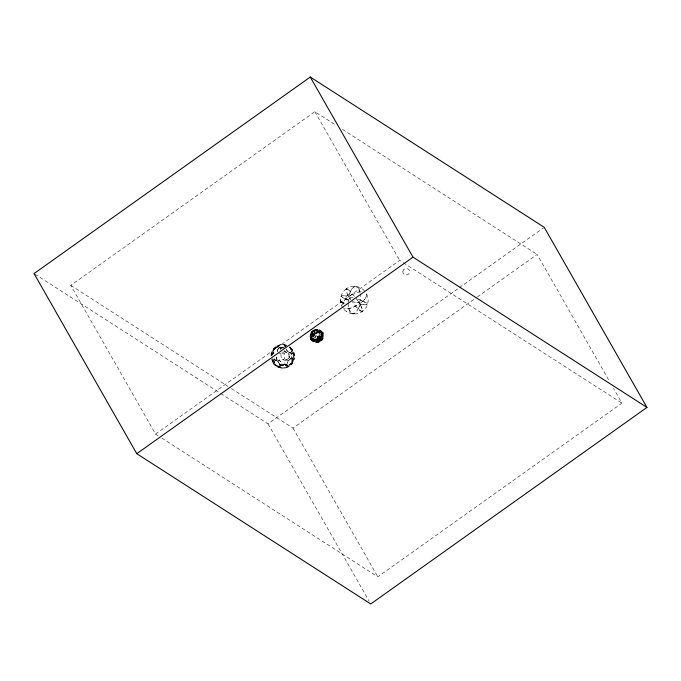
<?xml version="1.0" encoding="UTF-8"?>
<svg xmlns="http://www.w3.org/2000/svg" width="681" height="681" viewBox="0 0 681 681"><rect width="100%" height="100%" fill="white"/><g stroke="black" fill="none" stroke-linecap="round" stroke-linejoin="round"><path stroke-width="0.51" stroke-dasharray="3.4 2.55" d="M289.783 352.537L291.162 353.396L291.638 358.053L288.233 360.734L286.82 364.701L282.096 365.135L280.964 365.944M290.361 359.185L291.57 358.061L291.562 356.189M284.088 368.098L285.926 367.749L287.637 365.816L291.374 363.16L292.464 363.075L294.235 358.836L294.235 355.354L292.013 363.254M348.076 301.811L348.093 301.368M272.494 355.022L273.915 349.438L276.001 347.778L277.567 346.833L280.725 348.161L283.517 347.71M289.374 347.429L290.14 347.897L293.571 355.354L291.374 363.16M341.028 302.458L340.772 300.891M340.789 299.759L340.543 300.261M340.679 301.394L340.662 301.13M341.385 302.79L341.079 300.985M270.953 355.201C271.021 350.613 274.188 348.698 277.754 346.91C279.414 344.033 283.841 344.356 286.429 345.71M348.119 301.368L349.472 298.031L349.149 298.312M292.038 361.1L292.14 359.245L289.178 357.993L285.433 360.658L284.632 364.641L280.053 365.05L277.967 361.322L276.282 360.564L277.141 360.973M364.488 290.855C360.104 285.671 351.643 284.786 346.203 288.846C345.02 290.208 349.455 297.529 347.344 293.766M362.556 310.425L362.403 311.447C355.984 316.316 346.042 313.856 342.168 306.935M276.35 360.598L274.162 359.321L273.915 357.474L274.23 359.33C269.421 361.679 277.788 369.792 280.053 364.982L284.667 364.565L287.825 365.893L291.477 363.296L291.902 361.773M273.353 351.634L273.166 353.379L274.29 353.941M271.012 355.933L271.762 353.49L273.328 354.392M271.259 355.771L273.456 349.438M280.3 350.008L280.759 348.085L282.572 347.846M291.885 361.858L292.055 360.998M291.57 358.061C296.184 362.93 294.703 347.514 291.162 353.396M271.344 354.512L271.157 355.227M294.047 358.215L294.235 357.499M289.757 359.679L288.233 360.734L286.803 364.624L285.918 364.871L286.82 364.701C289.868 367.944 293.715 362.173 293.468 359.287M271.157 353.89L271.361 353.15M294.03 359.577L294.235 358.836M273.549 351.047L274.017 349.574M277.15 351.881L277.652 350.238M310.757 334.082L310.953 333.435M322.683 338.525L322.871 337.878M341.913 305.275L343.965 301.045M366.055 297.035L366.693 295.026L366.446 293.358M349.651 293.63L350.17 291.902M358.444 308.391L359.687 305.582M277.38 351.141C276.971 347.863 281.832 346.306 283.5 348.331M277.925 349.54L278.58 348.102L279.491 347.863L278.606 348.008C275.507 344.807 271.685 350.519 271.923 353.448M350.136 292.047L352.222 288.412M358.47 308.246L356.384 311.881L353.609 313.864M272.323 355.15L273.243 353.482M349.625 293.605L349.268 294.294M341.028 296.371L342.194 295.699L344.756 295.877M367.578 303.93L366.369 304.577M341.283 295.98L342.373 297.376M281.594 352.818L284.096 354.077L284.505 358.742L280.759 361.407L276.622 359.398L273.856 361.27L275.252 364.829L278.427 366.472L279.389 366.761L282.189 365.042L284.105 365.084M284.36 350.519L284.624 351.328L288.795 353.337L291.485 351.702L291.059 349.915M359.074 306.484L359.364 306.033M311.626 332.354L313.762 330.379L315.916 329.664M322.002 339.606L320.581 341.138L317.721 342.296M359.985 303.615L364.693 299.248L366.097 297.035M346.944 310.885L346.382 311.438M272.8 360.709L272.579 360.99C274.511 366.736 282.419 369.749 287.705 366.684C299.385 357.576 287.28 369.655 283.228 368.174M292.592 352.026C293.196 350.255 291.085 347.914 289.527 347.021M351.958 288.804L353.601 287.161L355.652 286.36M348.919 294.711L349.251 294.269M286.914 366.94L287.637 365.816L286.514 365.476M283.287 347.591L278.58 348.102M343.914 301.053L348.655 296.695M362.547 301.504L364.65 299.248M273.047 349.523L279.406 345.25L275.814 346.646L273.379 348.961L273.592 349.438M359.159 302.27L360.334 300.364L360.385 294.132M348.902 294.686L348.153 295.316L348.732 296.397M359.713 305.607L360.453 304.986L359.9 303.93L360.436 304.96M284.096 354.077C284.735 351.09 291.323 352.256 287.425 351.405L286.216 349.021M285.501 351.677L284.624 351.328L280.887 353.984L281.296 358.649L277.967 361.322L276.282 360.564M288.489 358.564L289.195 357.985L289.042 355.184L288.795 353.337L287.995 352.886M312.783 330.455C310.213 332.311 309.268 336.031 310.664 338.891M320.359 337.359L322.411 334.958L322.079 332.737C317.942 331.664 311.736 334.899 311.472 339.385L313.924 340.279L318.189 338.866L318.887 339.334M320.547 337.478L321.083 337.044A6.793 2.979 -29.7 0 0 319.883 332.158A6.793 2.979 -29.7 0 0 311.004 338.483A6.793 2.979 -29.7 0 0 318.282 339.044L319.014 338.729A1.132 0.936 -39.3 0 0 320.044 338.619A1.132 0.877 -63.1 0 0 320.555 337.597L320.811 337.648M286.718 366.999L285.986 367.485L288.123 366.591L288.386 365.714M278.682 366.421C278.112 367.621 281.423 368.242 282.479 368.208M158.256 435.797L155.574 434.078L70.756 285.373L314.869 111.675L336.295 125.432M346.237 288.897C340.594 292.694 338.917 300.815 342.058 306.756M155.574 434.078L399.687 260.38L402.369 262.1M362.369 311.396L360.521 310.868L356.938 307.65M220.67 393.456L267.999 423.854L458.492 288.31M459.36 287.688L543.353 227.931M231.421 388.57L293.009 428.136L476.521 297.554M477.39 296.942L537.122 254.439L609.299 380.977M161.823 438.087L377.827 576.841L621.94 403.143L613.513 388.366M344.629 295.852L346.323 296.141L348 295.46M360.641 304.85L361.415 304.398M283.764 347.25L284.317 346.867M283.875 347.165L284.428 346.791M351.796 294.711L348.808 296.55L349.532 297.716M353.584 307.148L359.772 303.726L359.083 302.577L359.798 303.743M318.751 338.116L317.874 338.329A6.793 2.979 -29.7 0 1 310.596 337.767A6.793 2.979 -29.7 0 1 319.474 331.451A6.793 2.979 -29.7 0 1 320.674 336.337L320.138 336.772A1.141 1.004 -57.3 0 0 318.648 337.938L318.768 338.278M318.776 338.474L318.333 339.155A7.082 3.107 -29.7 0 1 310.74 338.568A7.082 3.107 -29.7 0 1 320.002 331.987L319.1 330.847A6.393 4.214 85.6 0 0 313.967 330.983A6.393 4.869 25.4 0 0 310.825 336.031L312.298 338.61A6.393 4.869 25.4 0 0 319.661 340.968A6.393 4.869 25.4 0 0 322.811 335.929L321.338 333.341A6.393 4.869 25.4 0 0 313.967 330.983L313.762 330.379L319.661 340.968A6.393 4.214 85.6 0 1 314.537 341.113L313.064 338.534A6.393 4.214 85.6 0 1 313.967 330.983A6.393 5.082 -80.1 0 1 320.198 330.881L321.67 333.469A6.393 5.082 -80.1 0 1 319.661 340.968A6.393 5.082 -80.1 0 1 313.439 341.079L311.966 338.491A6.393 5.082 -80.1 0 1 313.967 330.983A6.393 3.056 75.7 0 1 317.797 331.068L319.27 333.656A6.393 3.056 75.7 0 1 319.661 340.968A6.393 3.056 75.7 0 1 315.839 340.892L314.367 338.304A6.393 3.056 75.7 0 1 313.967 330.983A6.393 5.601 -57.3 0 1 321.015 331.179L321.492 331.715A6.393 5.746 -24.9 0 0 313.967 330.983A6.393 3.916 38.1 0 0 311.447 335.043L312.92 337.631A6.393 3.916 38.1 0 0 319.661 340.968A6.393 3.916 38.1 0 0 322.19 336.908L320.717 334.328A6.393 3.916 38.1 0 0 313.967 330.983A6.393 5.491 5.4 0 0 310.562 336.916L311.217 339.053L312.622 340.781A6.393 5.601 -57.3 0 0 319.661 340.968A6.393 5.491 5.4 0 0 323.075 335.035L322.419 332.898L321.015 331.179M293.571 355.354C295.784 353.439 291.791 347.25 288.506 347.097M275.814 346.646L277.397 345.701M287.995 367.025L289.57 366.08M350.553 299.393L349.634 297.895L350.025 297.708M358.044 300.891L356.503 298.67L358.981 302.398L355.448 302.517M358.981 302.398L358.078 302.764M353.609 287.212L354.988 286.488M355.005 313.081L352.954 313.932M284.973 346.459L286.003 345.965M347.642 295.673L346.288 296.124M284.871 346.544L285.884 345.897L283.824 344.543M280.521 366.191L279.465 366.676L275.328 364.667L272.477 358.887M351.779 294.694L358.223 292.089M356.81 305.582L350.392 308.212L344.986 308.629M313.541 329.979C316.563 328.259 320.777 329.366 322.564 332.354M318.665 339.198A1.685 1.405 -39.3 0 0 319.866 339.232L320.572 338.729A1.685 1.311 -63.1 0 0 321.04 337.512L320.087 336.056A1.685 1.507 -79.6 0 0 318.912 336.031L318.214 336.533A1.685 1.592 -46.1 0 0 317.721 337.742L316.307 338.849L313.524 339.564L311.064 338.67C311.328 334.184 317.533 330.949 321.67 332.022L322.275 333.332L320.41 336.278L320.853 337.393A1.685 1.311 -63.1 0 1 320.393 338.61L319.687 339.112A1.685 1.405 -39.3 0 1 318.487 339.078M275.328 364.667L274.749 364.846M292.345 363.203L291.8 363.288M350.008 297.691L353.167 297.776M292.14 359.245L293.741 355.337L291.485 351.702M361.381 304.381L362.326 304.177M340.543 300.457L340.653 301.249M342.688 302.441L343.547 303.615M342.977 302.594L343.164 303.862M343.658 302.815L343.871 304.245M344.39 302.985L344.952 303.309M290.455 347.923L292.14 350.162L294.235 355.371M286.803 364.624L284.99 364.939M358.215 292.115L361.151 291.579M350.4 308.178L345.02 308.595L343.19 307.923M280.759 348.085L281.755 347.923M284.632 364.641L283.628 364.803M281.304 344.629C279.959 344.126 276.248 346.893 278.878 347.25M366.659 304.577L363.858 304.416M282.36 368.2L283.347 368.174M282.24 365.11L283.253 365.101L282.24 365.11L280.759 361.407L279.891 361.049M274.928 364.803L273.132 363.288L271.532 360.206M317.014 329.638L317.814 329.664M315.822 342.296L316.622 342.322M355.278 286.343L358.044 287.722L360.121 292.975M352.545 313.847L353.345 313.89L351.515 313.396M273.898 361.032L272.306 358.836M363.986 304.45L362.479 304.16M355.456 302.526L351.566 301.3M358.172 299.368C357.372 298.235 369.553 304.577 367.05 303.522M281.568 368.183L279.465 366.676L281.372 367.893L277.388 367.016L274.792 364.803M286.897 345.241L284.02 344.833L285.918 346.059M319.083 330.072L319.815 330.336M313.822 341.624L314.554 341.888M340.875 302.117L340.551 300.355M345.122 298.831L349.438 300.559L343.488 298.031M361.1 300.474L363.45 301.462M277.005 347.021C277.627 344.433 283.654 343.675 286.284 345.437M285.433 360.658L281.296 358.649M342.415 302.338L342.586 302.756L341.871 302.526L341.7 301.53M347.855 289.272L346.016 288.982L347.889 289.314L349.693 290.676M279.355 347.446L280.087 347.812L279.474 347.506M285.918 365.22L285.296 364.922L286.037 365.28M288.25 351.754L289.11 352.171M364.012 301.734L365.076 302.253M344.603 298.567L342.33 297.359M360.615 310.928L361.849 311.523C368.353 308.152 370.311 297.861 365.416 292.362M288.233 360.734L284.505 358.742M279.968 347.744L280.725 348.161M285.424 364.982L284.667 364.565M289.033 352.128L291.23 353.405L291.519 355.252M279.329 353.133L280.887 353.984M277.397 359.84L276.597 359.398L276.222 355.669M275.601 360.198L274.23 359.33M289.34 347.123L290.727 348.085L289.902 346.893M342.543 129.45L537.122 254.439M403.263 262.67L621.94 403.143M320.496 336.312L320.274 336.176A1.685 1.507 -79.6 0 0 319.1 336.15L318.393 336.652A1.685 1.592 -46.1 0 0 317.908 337.861L318.368 338.985M318.487 337.946L318.47 337.827A1.132 1.064 -46.1 0 1 319.031 336.831A1.132 1.004 -79.6 0 1 320.053 336.703L320.794 337.487M320.598 337.172L320.828 337.767A1.141 1.004 -57.3 0 1 319.244 338.891L318.606 338.023L317.925 338.448A7.082 3.107 -29.7 0 1 310.34 337.861A7.082 3.107 -29.7 0 1 319.593 331.272A7.082 3.107 -29.7 0 1 320.853 336.363L320.257 336.84A1.141 1.004 -57.3 0 0 318.742 337.997M70.756 285.373L227.846 386.28M34.944 274.154L219.776 392.877M320.044 336.703L320.53 337.027M318.189 338.866L317.78 338.151M348.212 289.493L355.993 297.929M358.938 309.651L360.402 310.8M348.127 302.662C348.136 306.373 348.374 310.953 351.507 313.456M341.556 296.771L341.062 296.226M356.955 307.693L352.613 302.364M360.53 305.131L362.59 310.468M312.622 340.781L311.149 338.193A6.393 5.601 -57.3 0 1 313.967 330.983A6.393 5.491 5.4 0 1 321.602 332.456L323.075 335.035M311.072 339.606C315.116 346.867 326.94 340.423 322.973 333.069M320.376 336.925L320.666 337.555L321.262 337.078A7.082 3.107 -29.7 0 0 320.002 331.987L320.572 333.426A6.393 4.214 85.6 0 1 319.661 340.968A6.393 5.746 -24.9 0 1 312.145 340.245M358.053 287.671L358.674 288.523M350.57 312.57L348.255 306.144M280.053 364.982L279.15 363.637M349.651 297.903L350.57 299.402M290.063 348.059L290.778 349.396M314.869 111.675L399.687 260.38M322.82 332.217L323.22 332.932M319.185 336.933L320.198 338.712M313.762 330.625L319.866 341.326M310.408 339.027L310.817 339.742M293.009 428.136L377.827 576.841M267.999 423.854L369.153 601.195M286.633 349.745L287.425 351.405M278.759 362.99L277.967 361.322M271.557 359.5L272.579 360.99L271.676 359.219M361.253 306.51L362.164 308.757M321.926 332.345L322.488 333.767A6.393 5.601 -57.3 0 1 319.661 340.968A6.393 5.491 5.4 0 1 312.034 339.504L310.562 336.916M358.921 289.042L359.704 291.145M288.77 353.328L289.042 355.184L288.923 354.248M276.46 358.47L276.35 357.542L276.622 359.398M289.17 357.057L289.119 356.112L289.178 357.993M310.672 337.657A6.393 5.746 -24.9 0 1 313.967 330.983A6.393 1.694 68 0 0 315.788 337.836L317.261 340.415A6.393 1.694 68 0 0 319.661 340.968A6.393 1.694 68 0 0 317.848 334.124L316.376 331.536A6.393 1.694 68 0 0 313.967 330.983A6.393 2.69 47.2 0 0 312.383 334.039L313.856 336.627A6.393 2.69 47.2 0 0 319.661 340.968A6.393 5.746 -24.9 0 0 322.964 334.303M319.661 340.968A6.393 1.285 54.6 0 1 315.048 335.665L313.575 333.077A6.393 1.285 54.6 0 1 313.967 330.983M320.734 337.708A1.141 1.004 -57.3 0 1 319.151 338.832M273.243 352.417L273.166 353.379L273.243 352.417M292.217 359.347L292.14 360.309L292.217 359.347M402.897 271.166C401.867 275.482 408.958 276.435 409.536 272.255C410.566 267.948 403.484 266.995 402.897 271.166M277.848 346.612L278.171 346.161L277.848 346.612M287.62 365.978L287.22 366.565L287.62 365.978M278.929 345.148L278.41 345.395L278.852 345.19M280.981 365.042L280.087 365.05L280.981 365.042M283.151 347.616L282.138 347.625L283.151 347.616M285.509 345.531L285.884 345.897L285.509 345.531M280.01 367.314L279.508 366.829L280.01 367.314M291.34 350.775L291.545 351.583L291.34 350.775M274.085 362.071L273.839 361.143L274.085 362.071M320.07 339.368A1.711 1.498 -57.3 0 0 320.811 336.542A1.711 1.498 -57.3 0 0 318.18 337.563A1.711 1.498 -57.3 0 0 320.07 339.368"/><path stroke-width="1.02" d="M310.272 77.038L34.05 273.575L136.779 453.691L370.728 603.962L646.95 407.425L544.221 227.309L310.272 77.038L413.001 257.146L646.95 407.425M136.779 453.691L413.001 257.146"/></g></svg>
